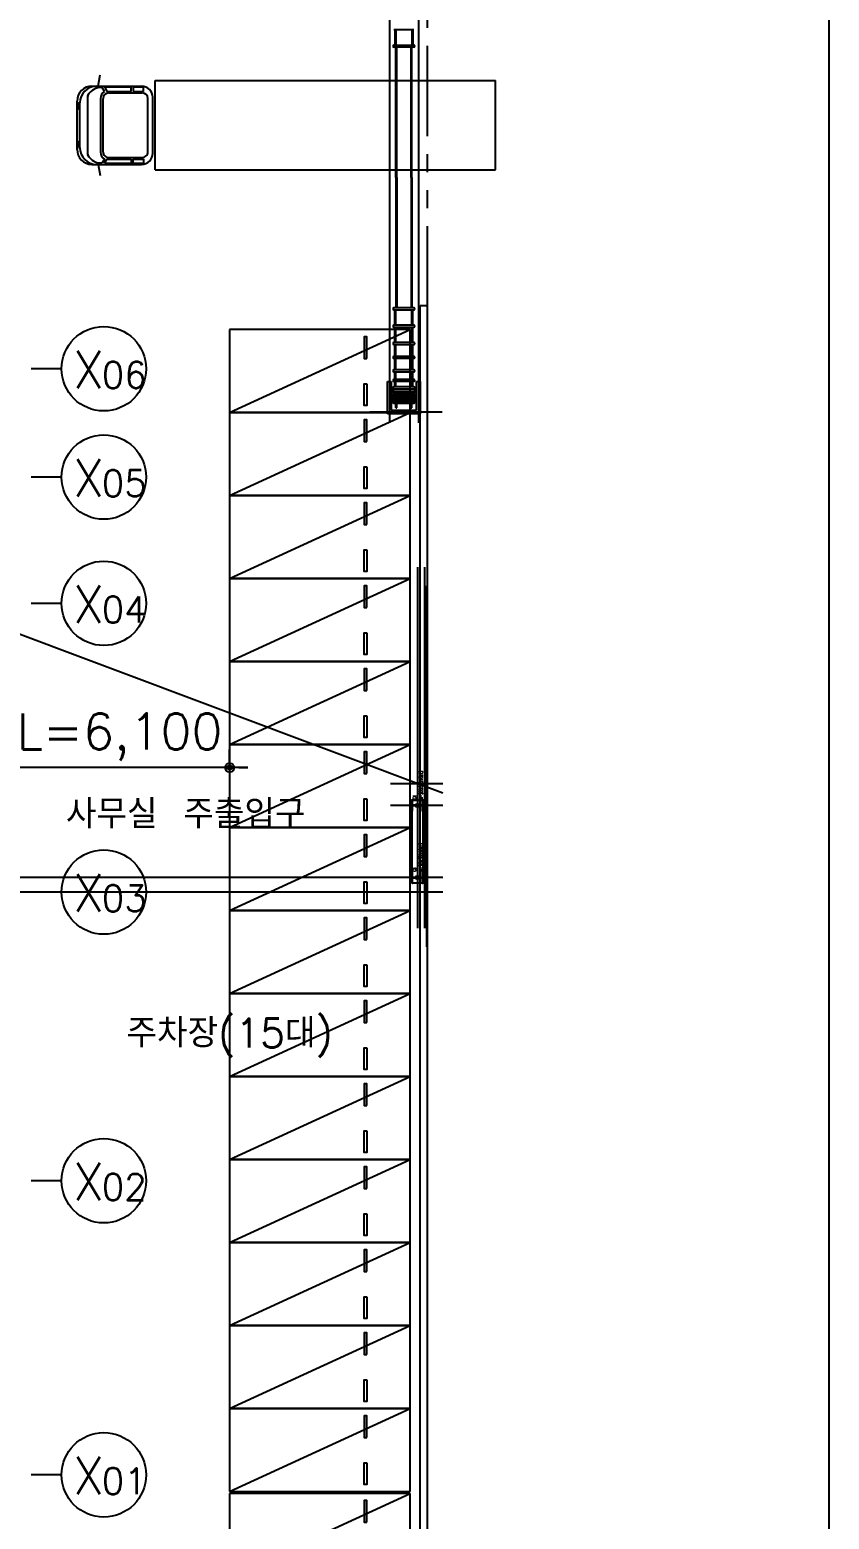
# Model space of a CAD drawing. Header units: millimetres. Extents: x 10462777 to 22643323, y 453826 to 1389191.
# Drawn here: x 11354362 to 11376498, y 576419 to 617692 of the extents above; entities that cross this region are included whole.
import ezdxf
from ezdxf.enums import TextEntityAlignment as Align

# ---------------------------------------------------------------- set-up
doc = ezdxf.new("R2010")
doc.units = ezdxf.units.MM
doc.header["$LTSCALE"] = 200
doc.header["$MEASUREMENT"] = 0
doc.linetypes.add('CEN', pattern=[62, 60, -1, 0, -1])
doc.linetypes.add('PHANTOM', pattern=[2.5, 1.25, -0.25, 0.25, -0.25, 0.25, -0.25])
doc.layers.get('0').update_dxf_attribs({"linetype": 'CONTINUOUS'})
for name, color, linetype in [('car', 5, 'CONTINUOUS'), ('CEN', 1, 'CONTINUOUS'), ('CEN2', 8, 'CEN'), ('COL', 2, 'CONTINUOUS'), ('DIM', 4, 'CONTINUOUS'), ('ext', 4, 'CONTINUOUS'), ('park', 8, 'CONTINUOUS'), ('TEXT', 7, 'CONTINUOUS'), ('WALL4', 4, 'CONTINUOUS'), ('대지경계', 2, 'CONTINUOUS'), ('도면층6', 6, 'CONTINUOUS')]:
    doc.layers.add(name, color=color, linetype=linetype)
doc.layers.add('No_Print', color=153, linetype='CONTINUOUS', plot=False)
doc.styles.add('HYwulM', font='txt.shx ', dxfattribs={"bigfont": ' whgtxt.shx'})
doc.styles.add('HY울릉도L', font='txt.shx ', dxfattribs={"bigfont": ' whgtxt.shx'})

# ---------------------------------------------------------------- blocks, each defined once
blk = doc.blocks.new('DIMDOT')
at = {"color": 4}
blk.add_line((-2, 0), (2, 0), dxfattribs=at)
at = {"color": 7}
for radius in [0.5, 0.25]:
    blk.add_circle((0, 0), radius, dxfattribs=at)
blk = doc.blocks.new('C4')
at = {"layer": 'COL'}
blk.add_lwpolyline([(-5, -119, -0.414214), (-21, -135), (-150, -135), (-150, -150), (150, -150), (150, -135), (21, -135, -0.414214), (5, -119), (5, 119, -0.414214), (21, 135), (150, 135), (150, 150), (-150, 150), (-150, 135), (-21, 135, -0.414214), (-5, 119)], format="xyb", close=True, dxfattribs=at)
at = {"layer": 'No_Print'}
blk.add_circle((0, 0), 50, dxfattribs=at)
at = {"layer": 'No_Print', "style": 'HYwulM', "width": 0.5}
for s, p in [('C4', (174, 79)), ('H-300x300x10x15', (174, -97))]:
    blk.add_text(s, height=100, dxfattribs=at).set_placement(p, align=Align.MIDDLE_LEFT)

msp = doc.modelspace()

# ---------------------------------------------------------------- linework, layer by layer
at = {"layer": 'car'}
for p, q in [((11356257.10632, 616129.66646), (11356311.22407, 616440.33547)), ((11357830.13838, 616284.46646), (11367260.53838, 616284.46646)), ((11357830.13838, 613807.66646), (11357830.13838, 616284.46646)), ((11367260.53838, 613807.66646), (11367260.53838, 616284.46646)), ((11355969.05238, 614219.07423), (11355969.05238, 615873.05869)), ((11356083.80374, 616129.66646), (11357458.0242, 616129.66646)), ((11356322.03792, 615791.13983), (11356322.03792, 614300.9931)), ((11356430.07209, 615981.90125), (11356364.77063, 616090.56594)), ((11356390.77565, 614304.70395), (11356390.77565, 615787.42898)), ((11357167.37823, 616104.06336), (11356438.45416, 616104.06336)), ((11356438.45416, 616104.06336), (11356494.91387, 615986.00793)), ((11356494.91387, 615986.00793), (11357167.37823, 615986.00793)), ((11356545.57565, 615942.22898), (11357474.37565, 615942.22898)), ((11357167.37823, 615986.00793), (11357167.37823, 616104.06336)), ((11357507.93692, 616104.06336), (11357226.09524, 616104.06336)), ((11357226.09524, 616104.06336), (11357226.09524, 615986.00793)), ((11357226.09524, 615986.00793), (11357507.93692, 615986.00793)), ((11357507.93692, 615986.00793), (11357507.93692, 616104.06336)), ((11357629.17565, 614304.70398), (11357629.17565, 615787.42898)), ((11357767.6242, 614272.06646), (11357767.6242, 615820.06646)), ((11355671.00374, 614375.26646), (11355671.00374, 615716.86646)), ((11355748.40374, 614426.86646), (11355748.40374, 615665.26646)), ((11356545.57565, 614149.90395), (11357474.37565, 614149.90395)), ((11356083.80374, 613962.46646), (11357458.0242, 613962.46646)), ((11356257.10632, 613962.46646), (11356311.22407, 613651.79745)), ((11356430.07209, 614110.23168), (11356364.77063, 614001.56699)), ((11356438.45416, 613988.06956), (11356494.91387, 614106.125)), ((11357167.37823, 613988.06956), (11356438.45416, 613988.06956)), ((11356494.91387, 614106.125), (11357167.37823, 614106.125)), ((11357167.37823, 614106.125), (11357167.37823, 613988.06956)), ((11357226.09524, 614106.125), (11357507.93692, 614106.125)), ((11357226.09524, 613988.06956), (11357226.09524, 614106.125)), ((11357507.93692, 613988.06956), (11357226.09524, 613988.06956)), ((11357507.93692, 614106.125), (11357507.93692, 613988.06956)), ((11357830.13838, 613807.66646), (11367260.53838, 613807.66646))]:
    msp.add_line(p, q, dxfattribs=at)
for centre, radius, start, end in [((11356083.80374, 615716.86646), 412.8, 90, 180), ((11356212.80374, 615665.26646), 464.4, 90, 180), ((11356117.66257, 615820.95241), 154.8, 147.209625362, 171.422566021), ((11356330.79922, 615683.64589), 408.33563, 85.227772346, 152.363176772), ((11356545.57565, 615787.42898), 226.18695, 120.707488607, 180), ((11356545.57565, 615787.42898), 154.8, 90, 180), ((11357458.0242, 615820.06646), 309.6, 0, 90), ((11357474.37565, 615787.42898), 154.8, 0, 90), ((11355858.09673, 615579.57629), 155.55394, 134.48711239, 225.156188043), ((11355858.09673, 614512.55663), 155.55394, 134.843811957, 225.51288761), ((11356083.80374, 614375.26646), 412.8, 180, 270), ((11356212.80374, 614426.86646), 464.4, 180, 270), ((11356117.66257, 614271.18051), 154.8, 188.577433979, 212.790374638), ((11356330.79922, 614408.48704), 408.33563, 207.636823228, 274.772227654), ((11356545.57565, 614304.70395), 226.18695, 180, 239.292511393), ((11356545.57565, 614304.70395), 154.8, 179.999998386, 270), ((11357458.0242, 614272.06646), 309.6, 270, 0), ((11357474.37565, 614304.70395), 154.8, 270, 0.000010926)]:
    msp.add_arc(centre, radius, start, end, dxfattribs=at)
at = {"layer": 'CEN'}
for p, q in [((11365096.32522, 602798.38494), (11365096.32522, 592798.38493)), ((11365296.32522, 602798.38494), (11365296.32522, 592798.38493)), ((11365346.32522, 602283.38499), (11365346.32522, 592283.38499)), ((11365796.32522, 596535.22704), (11351296.32522, 601986.35486)), ((11365796.32522, 596798.38494), (11364351.64343, 596798.38494)), ((11365796.32522, 596198.38494), (11364351.64343, 596198.38494)), ((11365796.32522, 594198.38494), (11351296.32522, 594198.38494)), ((11365796.32522, 593798.38494), (11350796.32522, 593798.38494))]:
    msp.add_line(p, q, dxfattribs=at)
at = {"layer": 'COL'}
for points in [[(11364940.32522, 594042.38494), (11364940.32522, 596354.38494), (11365252.3251, 596354.38494), (11365252.3251, 594042.38494)], [(11364946.32522, 594048.38494), (11364946.32522, 596348.38494), (11365246.3251, 596348.38494), (11365246.3251, 594048.38494)]]:
    msp.add_lwpolyline(points, close=True, dxfattribs=at)
at = {"layer": 'DIM', "color": 7}
for p, q in [((11359896.32538, 597289.11038), (11359896.32538, 597748.38504)), ((11359896.32538, 597248.38504), (11353796.32522, 597248.38504)), ((11360146.32538, 597248.38504), (11360396.32538, 597248.38504))]:
    msp.add_line(p, q, dxfattribs=at)
at = {"layer": 'ext', "color": 4}
for p, q in [((11365170.32523, 610048.38493), (11365370.32523, 610048.38493)), ((11365170.32523, 559748.38492), (11365170.32523, 610048.38493)), ((11365370.32523, 559748.38492), (11365370.32523, 610048.38493))]:
    msp.add_line(p, q, dxfattribs=at)
at = {"layer": 'park'}
for p, q in [((11364896.32492, 609383.38498), (11359896.32477, 609383.38498)), ((11359896.32477, 609383.38498), (11359896.32477, 607083.38492)), ((11359896.32477, 607083.38492), (11364896.32492, 609383.38498)), ((11364896.32492, 607083.38492), (11364896.32492, 609383.38498)), ((11359896.32477, 607083.38492), (11364896.32492, 607083.38492)), ((11364896.32507, 607083.38498), (11359896.32492, 607083.38498)), ((11359896.32492, 607083.38498), (11359896.32492, 604783.38492)), ((11359896.32492, 604783.38492), (11364896.32507, 607083.38498)), ((11364896.32507, 604783.38492), (11364896.32507, 607083.38498)), ((11359896.32492, 604783.38492), (11364896.32507, 604783.38492)), ((11364896.32522, 604783.38498), (11359896.32507, 604783.38498)), ((11359896.32507, 604783.38498), (11359896.32507, 602483.38492)), ((11359896.32507, 602483.38492), (11364896.32522, 604783.38498)), ((11364896.32522, 602483.38492), (11364896.32522, 604783.38498)), ((11364896.32522, 602483.38498), (11359896.32507, 602483.38498)), ((11359896.32507, 602483.38498), (11359896.32507, 600183.38492)), ((11359896.32507, 600183.38492), (11364896.32522, 602483.38498)), ((11359896.32507, 602483.38492), (11364896.32522, 602483.38492)), ((11364896.32522, 600183.38492), (11364896.32522, 602483.38498)), ((11364896.32522, 600183.38498), (11359896.32507, 600183.38498)), ((11359896.32507, 600183.38498), (11359896.32507, 597883.38492)), ((11359896.32507, 597883.38492), (11364896.32522, 600183.38498)), ((11359896.32507, 600183.38492), (11364896.32522, 600183.38492)), ((11364896.32522, 597883.38492), (11364896.32522, 600183.38498)), ((11359896.32507, 597883.38492), (11364896.32522, 597883.38492)), ((11364896.32538, 597883.38498), (11359896.32522, 597883.38498)), ((11359896.32522, 597883.38498), (11359896.32522, 595583.38492)), ((11359896.32522, 595583.38492), (11364896.32538, 597883.38498)), ((11364896.32538, 595583.38492), (11364896.32538, 597883.38498)), ((11364896.32538, 595583.38498), (11359896.32522, 595583.38498)), ((11359896.32522, 595583.38498), (11359896.32522, 593283.38492)), ((11359896.32522, 593283.38492), (11364896.32538, 595583.38498)), ((11359896.32522, 595583.38492), (11364896.32538, 595583.38492)), ((11364896.32538, 593283.38492), (11364896.32538, 595583.38498)), ((11364896.32538, 593283.38498), (11359896.32522, 593283.38498)), ((11359896.32522, 593283.38498), (11359896.32522, 590983.38492)), ((11359896.32522, 590983.38492), (11364896.32538, 593283.38498)), ((11359896.32522, 593283.38492), (11364896.32538, 593283.38492)), ((11364896.32538, 590983.38492), (11364896.32538, 593283.38498)), ((11364896.32538, 590983.38498), (11359896.32522, 590983.38498)), ((11359896.32522, 590983.38498), (11359896.32522, 588683.38492)), ((11359896.32522, 588683.38492), (11364896.32538, 590983.38498)), ((11359896.32522, 590983.38492), (11364896.32538, 590983.38492)), ((11364896.32538, 588683.38492), (11364896.32538, 590983.38498)), ((11364896.32538, 588683.38498), (11359896.32522, 588683.38498)), ((11359896.32522, 588683.38498), (11359896.32522, 586383.38492)), ((11359896.32522, 586383.38492), (11364896.32538, 588683.38498)), ((11359896.32522, 588683.38492), (11364896.32538, 588683.38492)), ((11364896.32538, 586383.38492), (11364896.32538, 588683.38498)), ((11364896.32538, 586383.38498), (11359896.32522, 586383.38498)), ((11359896.32522, 586383.38498), (11359896.32522, 584083.38492)), ((11359896.32522, 584083.38492), (11364896.32538, 586383.38498)), ((11359896.32522, 586383.38492), (11364896.32538, 586383.38492)), ((11364896.32538, 584083.38492), (11364896.32538, 586383.38498)), ((11364896.32538, 584083.38498), (11359896.32522, 584083.38498)), ((11359896.32522, 584083.38498), (11359896.32522, 581783.38492)), ((11359896.32522, 581783.38492), (11364896.32538, 584083.38498)), ((11359896.32522, 584083.38492), (11364896.32538, 584083.38492)), ((11364896.32538, 581783.38492), (11364896.32538, 584083.38498)), ((11364896.32538, 581783.38498), (11359896.32522, 581783.38498)), ((11359896.32522, 581783.38498), (11359896.32522, 579483.38492)), ((11359896.32522, 579483.38492), (11364896.32538, 581783.38498)), ((11359896.32522, 581783.38492), (11364896.32538, 581783.38492)), ((11364896.32538, 579483.38492), (11364896.32538, 581783.38498)), ((11364896.32538, 579483.38498), (11359896.32522, 579483.38498)), ((11359896.32522, 579483.38498), (11359896.32522, 577183.38492)), ((11359896.32522, 577183.38492), (11364896.32538, 579483.38498)), ((11359896.32522, 579483.38492), (11364896.32538, 579483.38492)), ((11364896.32538, 577183.38492), (11364896.32538, 579483.38498)), ((11359896.32522, 577183.38492), (11364896.32538, 577183.38492)), ((11364896.32537, 577133.38499), (11359896.32522, 577133.38499)), ((11359896.32522, 577133.38499), (11359896.32522, 574833.38492)), ((11359896.32522, 574833.38492), (11364896.32537, 577133.38499)), ((11364896.32537, 574833.38492), (11364896.32537, 577133.38499))]:
    msp.add_line(p, q, dxfattribs=at)
for points in [[(11363696.32492, 608583.38498), (11363696.32492, 609183.38498), (11363625.32492, 609183.38498), (11363625.32492, 608583.38498)], [(11363696.32492, 607883.38492), (11363696.32492, 607283.38492), (11363625.32492, 607283.38492), (11363625.32492, 607883.38492)], [(11363696.32507, 606283.38498), (11363696.32507, 606883.38498), (11363625.32507, 606883.38498), (11363625.32507, 606283.38498)], [(11363696.32507, 605583.38492), (11363696.32507, 604983.38492), (11363625.32507, 604983.38492), (11363625.32507, 605583.38492)], [(11363696.32522, 603983.38498), (11363696.32522, 604583.38498), (11363625.32522, 604583.38498), (11363625.32522, 603983.38498)], [(11363696.32522, 603283.38492), (11363696.32522, 602683.38492), (11363625.32522, 602683.38492), (11363625.32522, 603283.38492)], [(11363696.32522, 601683.38498), (11363696.32522, 602283.38498), (11363625.32522, 602283.38498), (11363625.32522, 601683.38498)], [(11363696.32522, 600983.38492), (11363696.32522, 600383.38492), (11363625.32522, 600383.38492), (11363625.32522, 600983.38492)], [(11363696.32522, 599383.38498), (11363696.32522, 599983.38498), (11363625.32522, 599983.38498), (11363625.32522, 599383.38498)], [(11363696.32522, 598683.38492), (11363696.32522, 598083.38492), (11363625.32522, 598083.38492), (11363625.32522, 598683.38492)], [(11363696.32538, 597083.38498), (11363696.32538, 597683.38498), (11363625.32538, 597683.38498), (11363625.32538, 597083.38498)], [(11363696.32538, 596383.38492), (11363696.32538, 595783.38492), (11363625.32538, 595783.38492), (11363625.32538, 596383.38492)], [(11363696.32538, 594783.38498), (11363696.32538, 595383.38498), (11363625.32538, 595383.38498), (11363625.32538, 594783.38498)], [(11363696.32538, 594083.38492), (11363696.32538, 593483.38492), (11363625.32538, 593483.38492), (11363625.32538, 594083.38492)], [(11363696.32538, 592483.38498), (11363696.32538, 593083.38498), (11363625.32538, 593083.38498), (11363625.32538, 592483.38498)], [(11363696.32538, 591783.38492), (11363696.32538, 591183.38492), (11363625.32538, 591183.38492), (11363625.32538, 591783.38492)], [(11363696.32538, 590183.38498), (11363696.32538, 590783.38498), (11363625.32538, 590783.38498), (11363625.32538, 590183.38498)], [(11363696.32538, 589483.38492), (11363696.32538, 588883.38492), (11363625.32538, 588883.38492), (11363625.32538, 589483.38492)], [(11363696.32538, 587883.38498), (11363696.32538, 588483.38498), (11363625.32538, 588483.38498), (11363625.32538, 587883.38498)], [(11363696.32538, 587183.38492), (11363696.32538, 586583.38492), (11363625.32538, 586583.38492), (11363625.32538, 587183.38492)], [(11363696.32538, 585583.38498), (11363696.32538, 586183.38498), (11363625.32538, 586183.38498), (11363625.32538, 585583.38498)], [(11363696.32538, 584883.38492), (11363696.32538, 584283.38492), (11363625.32538, 584283.38492), (11363625.32538, 584883.38492)], [(11363696.32538, 583283.38498), (11363696.32538, 583883.38498), (11363625.32538, 583883.38498), (11363625.32538, 583283.38498)], [(11363696.32538, 582583.38492), (11363696.32538, 581983.38492), (11363625.32538, 581983.38492), (11363625.32538, 582583.38492)], [(11363696.32538, 580983.38498), (11363696.32538, 581583.38498), (11363625.32538, 581583.38498), (11363625.32538, 580983.38498)], [(11363696.32538, 580283.38492), (11363696.32538, 579683.38492), (11363625.32538, 579683.38492), (11363625.32538, 580283.38492)], [(11363696.32538, 578683.38498), (11363696.32538, 579283.38498), (11363625.32538, 579283.38498), (11363625.32538, 578683.38498)], [(11363696.32538, 577983.38492), (11363696.32538, 577383.38492), (11363625.32538, 577383.38492), (11363625.32538, 577983.38492)], [(11363696.32537, 576333.38499), (11363696.32537, 576933.38499), (11363625.32537, 576933.38499), (11363625.32537, 576333.38499)]]:
    msp.add_lwpolyline(points, close=True, dxfattribs=at)
at = {"layer": 'TEXT'}
for p, q in [((11355242.29378, 608298.38492), (11354396.32522, 608298.38492)), ((11355242.29378, 605298.38492), (11354396.32522, 605298.38492)), ((11355242.29378, 601798.38492), (11354396.32522, 601798.38492)), ((11355242.29378, 593798.38492), (11354396.32522, 593798.38492)), ((11355242.29378, 585798.38492), (11354396.32522, 585798.38492)), ((11355242.29378, 577648.38492), (11354396.32522, 577648.38492))]:
    msp.add_line(p, q, dxfattribs=at)
for centre in [(11356411.75298, 608298.38492), (11356411.75298, 605298.38492), (11356411.75298, 601798.38492), (11356411.75298, 593798.38492), (11356411.75298, 585798.38492), (11356411.75298, 577648.38492)]:
    msp.add_circle(centre, 1169.4592, dxfattribs=at)
at = {"layer": 'WALL4', "color": 1}
for p, q in [((11364321.32508, 620429.40863), (11364321.32508, 606798.27477)), ((11365121.32507, 620429.40863), (11365121.32507, 606798.37997)), ((11365777.82299, 607098.38653), (11363775.36397, 607098.38653))]:
    msp.add_line(p, q, dxfattribs=at)
at = {"layer": 'WALL4'}
for p, q in [((11364995.74571, 617691.64345), (11364446.602, 617691.64345)), ((11364995.74571, 617691.64345), (11364446.602, 617691.64345)), ((11364470.38089, 617691.64345), (11364470.38089, 617262.99344)), ((11364499.45833, 617691.64345), (11364499.45833, 617262.99344)), ((11364942.88937, 617691.64345), (11364942.88937, 617262.99344)), ((11364971.96682, 617691.64345), (11364971.96682, 617262.99344)), ((11364446.602, 617262.99344), (11364995.74571, 617262.99344)), ((11364995.74571, 617212.10792), (11364446.602, 617212.10792)), ((11364995.74571, 617212.10792), (11364446.602, 617212.10792)), ((11364995.74571, 609984.66354), (11364446.602, 609984.66354)), ((11364995.74571, 609984.66354), (11364446.602, 609984.66354)), ((11364446.602, 609933.77801), (11364995.74571, 609933.77801)), ((11364470.38089, 609505.12801), (11364470.38089, 609933.77801)), ((11364499.45833, 609505.12801), (11364499.45833, 609933.77801)), ((11364942.88937, 609505.12801), (11364942.88937, 609933.77801)), ((11364971.96682, 609505.12801), (11364971.96682, 609933.77801)), ((11364995.74571, 609505.12801), (11364446.602, 609505.12801)), ((11364995.74571, 609505.12801), (11364446.602, 609505.12801)), ((11364446.602, 609454.24248), (11364995.74571, 609454.24248)), ((11364470.38089, 609025.59248), (11364470.38089, 609454.24248)), ((11364499.45833, 609025.59248), (11364499.45833, 609454.24248)), ((11364942.88937, 609025.59248), (11364942.88937, 609454.24248)), ((11364971.96682, 609025.59248), (11364971.96682, 609454.24248)), ((11364995.74571, 609025.59248), (11364446.602, 609025.59248)), ((11364995.74571, 609025.59248), (11364446.602, 609025.59248)), ((11364446.602, 608974.70695), (11364995.74571, 608974.70695)), ((11364470.38089, 608639.34708), (11364470.38089, 608974.70695)), ((11364499.45833, 608639.34708), (11364499.45833, 608974.70695)), ((11364942.88937, 608639.34708), (11364942.88937, 608974.70695)), ((11364971.96682, 608639.34708), (11364971.96682, 608974.70695)), ((11364995.74571, 608639.34708), (11364446.602, 608639.34708)), ((11364995.74571, 608639.34708), (11364446.602, 608639.34708)), ((11364446.602, 608588.46155), (11364995.74571, 608588.46155)), ((11364470.38089, 608266.42885), (11364470.38089, 608588.46155)), ((11364499.45833, 608266.42885), (11364499.45833, 608588.46155)), ((11364942.88937, 608266.42885), (11364942.88937, 608588.46155)), ((11364971.96682, 608266.42885), (11364971.96682, 608588.46155)), ((11364995.74571, 608266.42885), (11364446.602, 608266.42885)), ((11364995.74571, 608266.42885), (11364446.602, 608266.42885)), ((11364446.602, 608215.54332), (11364995.74571, 608215.54332)), ((11364995.74571, 608002.58361), (11364446.602, 608002.58361)), ((11364446.602, 607951.69808), (11364995.74571, 607951.69808)), ((11364470.38089, 608002.58361), (11364470.38089, 608215.54332)), ((11364470.38089, 607795.40681), (11364470.38089, 607951.69808)), ((11364499.45833, 608002.58361), (11364499.45833, 608215.54332)), ((11364499.45833, 607795.40681), (11364499.45833, 607951.69808)), ((11364942.88937, 608002.58361), (11364942.88937, 608215.54332)), ((11364942.88937, 607795.40681), (11364942.88937, 607951.69808)), ((11364971.96682, 608002.58361), (11364971.96682, 608215.54332)), ((11364971.96682, 607795.40681), (11364971.96682, 607951.69808)), ((11364995.74571, 607795.40681), (11364446.602, 607795.40681)), ((11364446.602, 607744.52128), (11364995.74571, 607744.52128)), ((11364470.38089, 607728.771), (11364470.38089, 607744.52128)), ((11364470.38089, 607662.13519), (11364470.38089, 607677.88547)), ((11364470.38089, 607595.49938), (11364470.38089, 607611.24966)), ((11364470.38089, 607528.86356), (11364470.38089, 607544.61385)), ((11364499.45833, 607728.771), (11364499.45833, 607744.52128)), ((11364499.45833, 607662.13519), (11364499.45833, 607677.88547)), ((11364499.45833, 607595.49938), (11364499.45833, 607611.24966)), ((11364499.45833, 607528.86356), (11364499.45833, 607544.61385)), ((11364942.88937, 607728.771), (11364942.88937, 607744.52128)), ((11364942.88937, 607662.13519), (11364942.88937, 607677.88547)), ((11364942.88937, 607595.49938), (11364942.88937, 607611.24966)), ((11364942.88937, 607528.86356), (11364942.88937, 607544.61385)), ((11364971.96682, 607728.771), (11364971.96682, 607744.52128)), ((11364971.96682, 607662.13519), (11364971.96682, 607677.88547)), ((11364971.96682, 607595.49938), (11364971.96682, 607611.24966)), ((11364971.96682, 607528.86356), (11364971.96682, 607544.61385)), ((11364470.38089, 607462.22775), (11364470.38089, 607477.97804)), ((11364470.38089, 607395.59194), (11364470.38089, 607411.34222)), ((11364499.45833, 607462.22775), (11364499.45833, 607477.97804)), ((11364499.45833, 607395.59194), (11364499.45833, 607411.34222)), ((11364499.45833, 607213.50225), (11364499.45833, 607344.70641)), ((11364499.45833, 607213.50225), (11364523.68954, 607213.50225)), ((11364523.68954, 607213.50225), (11364523.68954, 607344.70641)), ((11364918.65817, 607213.50225), (11364918.65817, 607344.70641)), ((11364918.65817, 607213.50225), (11364942.88937, 607213.50225)), ((11364942.88937, 607462.22775), (11364942.88937, 607477.97804)), ((11364942.88937, 607395.59194), (11364942.88937, 607411.34222)), ((11364942.88937, 607213.50225), (11364942.88937, 607344.70641)), ((11364971.96682, 607462.22775), (11364971.96682, 607477.97804)), ((11364971.96682, 607395.59194), (11364971.96682, 607411.34222))]:
    msp.add_line(p, q, dxfattribs=at)
at = {"layer": 'WALL4', "color": 6}
for p, q in [((11364499.45833, 613598.38573), (11364499.45833, 617212.10792)), ((11364523.68954, 613598.38573), (11364523.68954, 617212.10792)), ((11364918.65817, 613598.38573), (11364918.65817, 617212.10792)), ((11364942.88937, 613598.38573), (11364942.88937, 617212.10792)), ((11364499.45833, 613598.38573), (11364499.45833, 609984.66354)), ((11364523.68954, 613598.38573), (11364523.68954, 609984.66354)), ((11364918.65817, 613598.38573), (11364918.65817, 609984.66354)), ((11364942.88937, 613598.38573), (11364942.88937, 609984.66354))]:
    msp.add_line(p, q, dxfattribs=at)
at = {"layer": 'WALL4', "color": 2}
for p, q in [((11364271.17385, 607048.38653), (11364271.17385, 607948.38653)), ((11364271.17385, 607948.38653), (11364371.17385, 607948.38653)), ((11364371.17385, 607948.38653), (11364371.17385, 607148.38653)), ((11365071.17385, 607148.38653), (11365071.17385, 607948.38653)), ((11365071.17385, 607948.38653), (11365171.17385, 607948.38653)), ((11365171.17385, 607948.38653), (11365171.17385, 607048.38653)), ((11364371.17385, 607148.38653), (11365071.17385, 607148.38653)), ((11365171.17385, 607048.38653), (11364271.17385, 607048.38653))]:
    msp.add_line(p, q, dxfattribs=at)
at = {"layer": 'WALL4'}
for points in [[(11364995.74571, 607677.88547, 1), (11364995.74571, 607728.771), (11364446.602, 607728.771, 1), (11364446.602, 607677.88547)], [(11364995.74571, 607611.24966), (11364446.602, 607611.24966, -1), (11364446.602, 607662.13519), (11364995.74571, 607662.13519, -1)], [(11364446.602, 607595.49938), (11364995.74571, 607595.49938, -1), (11364995.74571, 607544.61385), (11364446.602, 607544.61385, -1)], [(11364995.74571, 607477.97804), (11364446.602, 607477.97804, -1), (11364446.602, 607528.86356), (11364995.74571, 607528.86356, -1)], [(11364446.602, 607462.22775), (11364995.74571, 607462.22775, -1), (11364995.74571, 607411.34222), (11364446.602, 607411.34222, -1)], [(11364995.74571, 607344.70641, 1), (11364995.74571, 607395.59194), (11364446.602, 607395.59194, 1), (11364446.602, 607344.70641)]]:
    msp.add_lwpolyline(points, format="xyb", close=True, dxfattribs=at)
for centre, start, end in [((11364446.602, 617237.55068), 90, 270), ((11364995.74571, 617237.55068), 270, 90), ((11364446.602, 609959.22078), 90, 270), ((11364995.74571, 609959.22078), 270, 90), ((11364446.602, 609479.68525), 90, 270), ((11364995.74571, 609479.68525), 270, 90), ((11364446.602, 609000.14971), 90, 270), ((11364995.74571, 609000.14971), 270, 90), ((11364446.602, 608613.90432), 90, 270), ((11364995.74571, 608613.90432), 270, 90), ((11364446.602, 608240.98608), 90, 270), ((11364446.602, 607977.14084), 90, 270), ((11364995.74571, 608240.98608), 270, 90), ((11364995.74571, 607977.14084), 270, 90), ((11364446.602, 607769.96405), 90, 270), ((11364995.74571, 607769.96405), 270, 90)]:
    msp.add_arc(centre, 25.44276, start, end, dxfattribs=at)
at = {"layer": '대지경계', "linetype": 'PHANTOM', "ltscale": 10}
msp.add_line((11365370.32523, 559748.38492), (11365370.32523, 620401.20667), dxfattribs=at)
at = {"layer": '도면층6'}
msp.add_line((11376498.25441, 540646.87669), (11376498.25441, 638351.86326), dxfattribs=at)

# ---------------------------------------------------------------- block references
at = {"layer": 'CEN2', "rotation": 90}
for p in [(11365096.32522, 596198.38494), (11365096.32522, 594198.38494)]:
    msp.add_blockref('C4', p, dxfattribs=at)
at = {"layer": 'DIM', "color": 7, "xscale": 250, "yscale": 250, "zscale": 250, "rotation": 180}
msp.add_blockref('DIMDOT', (11359896.32538, 597248.38504), dxfattribs=at)

# ---------------------------------------------------------------- texts
at = {"layer": 'DIM', "color": 3, "insert": (11356846.3253, 598097.43524), "char_height": 1000, "attachment_point": 5, "style": 'HY울릉도L'}
msp.add_mtext('\\A1;L=6,100', dxfattribs=at)
at = {"layer": 'TEXT', "style": 'HY울릉도L'}
for s, height, p in [('X', 1036.41316, (11355992.59126, 608277.88946)), ('06', 724.764444, (11356977.78561, 608125.81467)), ('X', 1036.41316, (11355992.59126, 605277.88946)), ('05', 724.764444, (11356977.78561, 605125.81467)), ('X', 1036.41316, (11355992.59126, 601777.88946)), ('04', 724.764444, (11356977.78561, 601625.81467)), ('사무실 주출입구', 800, (11358679.13804, 595998.38493)), ('X', 1036.41316, (11355992.59126, 593777.88945)), ('03', 724.764444, (11356977.78561, 593625.81467)), ('주차장(15대)', 800, (11359896.32522, 589833.38495)), ('X', 1036.41316, (11355992.59126, 585777.88945)), ('02', 724.764444, (11356977.78561, 585625.81467)), ('X', 1036.41316, (11355992.59126, 577627.88945)), ('01', 724.764444, (11356977.78561, 577475.81467))]:
    msp.add_text(s, height=height, dxfattribs=at).set_placement(p, align=Align.MIDDLE)

doc.saveas('drawing.dxf')
